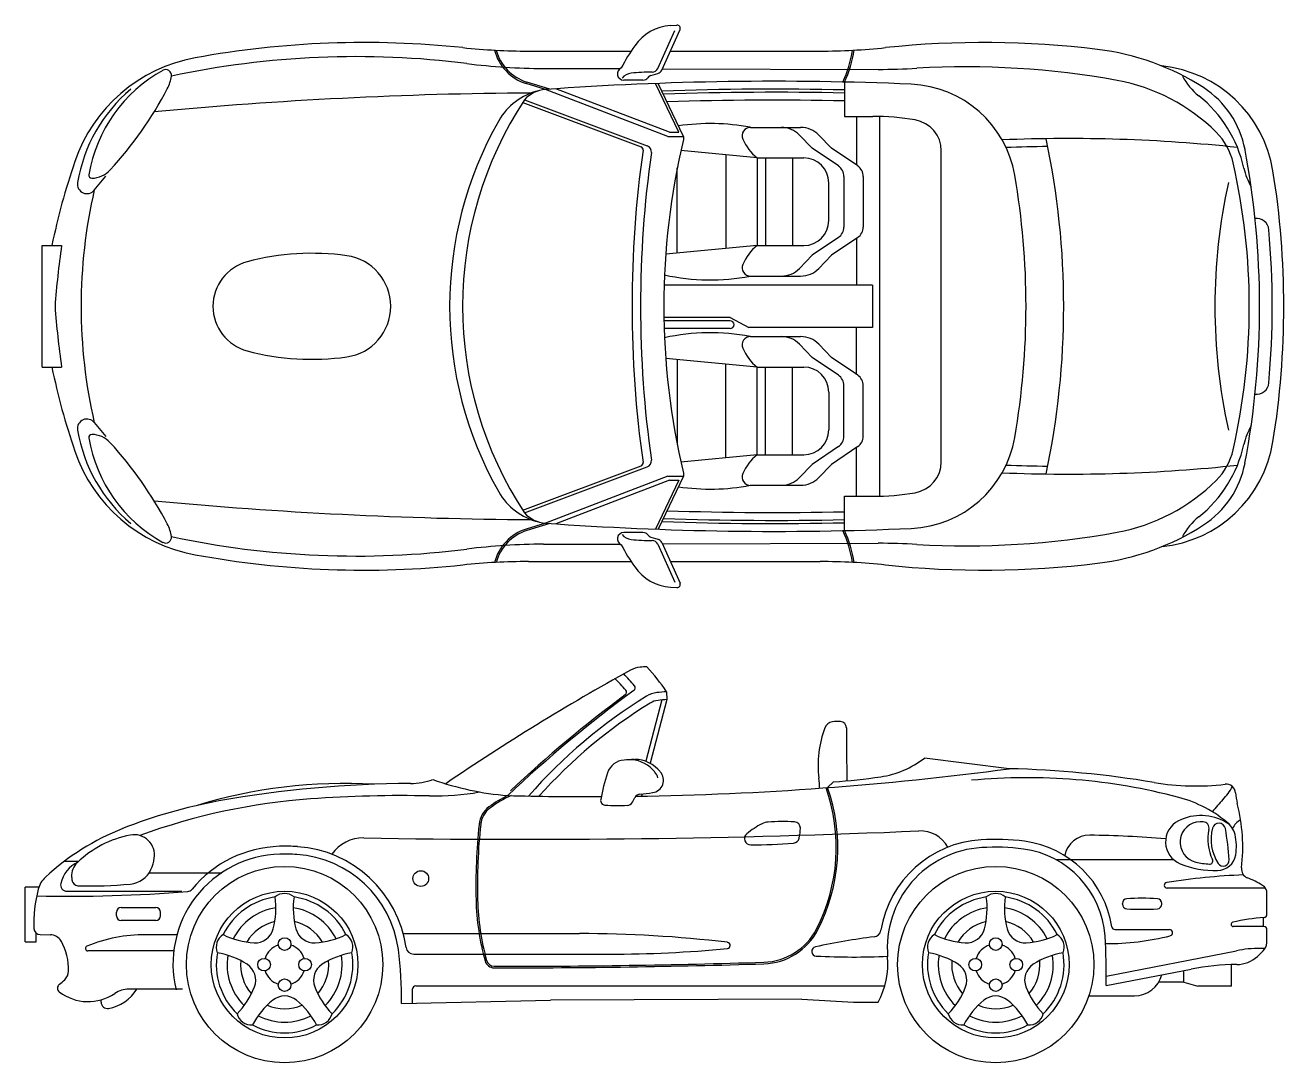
# Model space of a CAD drawing. Extents: x 1470.49 to 1476.9, y 1575.22 to 1578.52.
# Drawn here: x 1470.49 to 1474.499, y 1575.216 to 1578.52 of the extents above; entities that cross this region are included whole.
import ezdxf

# ---------------------------------------------------------------- set-up
doc = ezdxf.new("R2010")
doc.units = 0
doc.header["$LTSCALE"] = 10
doc.header["$MEASUREMENT"] = 0

msp = doc.modelspace()

# ---------------------------------------------------------------- linework, layer by layer
for p, q in [((1472.505, 1578.3822), (1472.5597, 1578.5032)), ((1472.5176, 1578.3769), (1472.5759, 1578.5057)), ((1472.5453, 1578.5185), (1472.5661, 1578.5198)), ((1472.0931, 1578.4374), (1472.4199, 1578.4374)), ((1472.545, 1578.4374), (1473.0217, 1578.4374)), ((1472.1409, 1578.3821), (1472.3848, 1578.3814)), ((1472.5195, 1578.3811), (1473.2069, 1578.3792)), ((1472.1472, 1578.315), (1472.0859, 1578.3341)), ((1472.1609, 1578.316), (1472.0874, 1578.3389)), ((1472.4577, 1578.3451), (1472.3964, 1578.3451)), ((1472.4832, 1578.3594), (1472.5052, 1578.366)), ((1472.5719, 1578.1787), (1472.4981, 1578.3342)), ((1472.5867, 1578.1657), (1472.5066, 1578.3345)), ((1473.0995, 1578.3388), (1473.0995, 1578.2294)), ((1472.5372, 1578.1657), (1472.1472, 1578.315)), ((1472.5422, 1578.1787), (1472.18, 1578.3173)), ((1472.0749, 1578.2737), (1472.4516, 1578.1328)), ((1472.0805, 1578.2823), (1472.4716, 1578.136)), ((1473.0995, 1578.2294), (1473.1903, 1578.2294)), ((1473.1376, 1578.2294), (1473.1376, 1578.0742)), ((1473.2123, 1577.0203), (1473.2123, 1578.2291)), ((1472.5422, 1578.1787), (1472.5719, 1578.1787)), ((1472.8004, 1578.1946), (1472.9599, 1578.1946)), ((1472.9966, 1578.1279), (1472.9559, 1578.1701)), ((1473.0582, 1578.1279), (1473.0175, 1578.1701)), ((1472.5372, 1578.1657), (1472.5867, 1578.1657)), ((1472.5867, 1578.1657), (1472.5867, 1578.1563)), ((1472.8211, 1578.0975), (1472.5785, 1578.1204)), ((1472.7215, 1578.1069), (1472.7215, 1577.8086)), ((1472.8211, 1578.0975), (1472.8211, 1577.818)), ((1472.8211, 1578.0975), (1472.9696, 1578.0975)), ((1472.8485, 1578.0975), (1472.8485, 1577.818)), ((1472.9343, 1578.0975), (1472.9343, 1577.818)), ((1473.0801, 1578.0715), (1472.9966, 1578.1279)), ((1473.1417, 1578.0715), (1473.0582, 1578.1279)), ((1473.4079, 1577.1299), (1473.4079, 1578.1195)), ((1472.5671, 1577.794), (1472.5671, 1578.0659)), ((1470.7097, 1577.9944), (1470.7469, 1578.0395)), ((1473.0496, 1577.898), (1473.0496, 1578.0175)), ((1473.0977, 1578.0383), (1473.0977, 1577.8772)), ((1473.1593, 1578.0383), (1473.1593, 1577.8772)), ((1470.5438, 1577.818), (1470.6061, 1577.818)), ((1470.5438, 1577.4314), (1470.5438, 1577.818)), ((1472.8211, 1577.818), (1472.5302, 1577.7905)), ((1472.8211, 1577.818), (1472.9696, 1577.818)), ((1473.0801, 1577.844), (1472.9966, 1577.7876)), ((1473.1417, 1577.844), (1473.0582, 1577.7876)), ((1473.1376, 1577.8413), (1473.1376, 1577.6918)), ((1472.9966, 1577.7876), (1472.9559, 1577.7454)), ((1473.0582, 1577.7876), (1473.0175, 1577.7454)), ((1473.1891, 1577.6918), (1472.5251, 1577.6918)), ((1472.8004, 1577.7209), (1472.9599, 1577.7209)), ((1473.1891, 1577.6918), (1473.1891, 1577.5576)), ((1472.7352, 1577.5888), (1472.5244, 1577.5888)), ((1472.7352, 1577.5788), (1472.5246, 1577.5788)), ((1472.7352, 1577.5888), (1472.7951, 1577.5576)), ((1472.7352, 1577.5538), (1472.5252, 1577.5538)), ((1473.1891, 1577.5576), (1472.7951, 1577.5576)), ((1472.8004, 1577.5285), (1472.9599, 1577.5285)), ((1473.1376, 1577.4081), (1473.1376, 1577.5576)), ((1472.9966, 1577.4618), (1472.9559, 1577.504)), ((1473.0582, 1577.4618), (1473.0175, 1577.504)), ((1472.8211, 1577.4314), (1472.5302, 1577.4589)), ((1472.5671, 1577.4554), (1472.5671, 1577.1835)), ((1473.0801, 1577.4053), (1472.9966, 1577.4618)), ((1473.1417, 1577.4053), (1473.0582, 1577.4618)), ((1470.5438, 1577.4314), (1470.6061, 1577.4314)), ((1472.7215, 1577.1425), (1472.7215, 1577.4408)), ((1472.8211, 1577.1519), (1472.8211, 1577.4314)), ((1472.8211, 1577.4314), (1472.9696, 1577.4314)), ((1472.8485, 1577.1519), (1472.8485, 1577.4314)), ((1472.9343, 1577.1519), (1472.9343, 1577.4314)), ((1473.0977, 1577.2111), (1473.0977, 1577.3722)), ((1473.1593, 1577.2111), (1473.1593, 1577.3722)), ((1473.0496, 1577.3514), (1473.0496, 1577.2319)), ((1470.7097, 1577.2549), (1470.7469, 1577.2099)), ((1473.0801, 1577.1779), (1472.9966, 1577.1215)), ((1473.1417, 1577.1779), (1473.0582, 1577.1215)), ((1473.1376, 1577.02), (1473.1376, 1577.1752)), ((1472.8211, 1577.1519), (1472.5785, 1577.129)), ((1472.8211, 1577.1519), (1472.9696, 1577.1519)), ((1472.0749, 1576.9757), (1472.4516, 1577.1166)), ((1472.0805, 1576.9671), (1472.4716, 1577.1134)), ((1472.5867, 1577.0931), (1472.5867, 1577.0837)), ((1472.9966, 1577.1215), (1472.9559, 1577.0793)), ((1473.0582, 1577.1215), (1473.0175, 1577.0793)), ((1472.5372, 1577.0837), (1472.1472, 1576.9344)), ((1472.5422, 1577.0707), (1472.18, 1576.9321)), ((1472.5719, 1577.0707), (1472.4981, 1576.9152)), ((1472.5867, 1577.0837), (1472.5066, 1576.9149)), ((1472.5372, 1577.0837), (1472.5867, 1577.0837)), ((1472.5422, 1577.0707), (1472.5719, 1577.0707)), ((1472.8004, 1577.0548), (1472.9599, 1577.0548)), ((1473.0995, 1577.02), (1473.1903, 1577.02)), ((1473.0995, 1576.9106), (1473.0995, 1577.02)), ((1472.1472, 1576.9344), (1472.0859, 1576.9153)), ((1472.1609, 1576.9334), (1472.0874, 1576.9105)), ((1472.4577, 1576.9042), (1472.3964, 1576.9042)), ((1472.4832, 1576.89), (1472.5052, 1576.8834)), ((1472.1409, 1576.8673), (1472.3848, 1576.8679)), ((1472.505, 1576.8672), (1472.5597, 1576.7462)), ((1472.5176, 1576.8725), (1472.5759, 1576.7436)), ((1472.5195, 1576.8683), (1473.2069, 1576.8702)), ((1472.0931, 1576.812), (1472.4199, 1576.812)), ((1472.545, 1576.812), (1473.0217, 1576.812)), ((1472.5453, 1576.7308), (1472.5661, 1576.7295)), ((1472.5183, 1576.3713), (1472.4667, 1576.1761)), ((1472.5341, 1576.3725), (1472.4806, 1576.1698)), ((1472.5331, 1576.3975), (1472.5341, 1576.3725)), ((1473.6242, 1576.1526), (1473.3542, 1576.1865)), ((1473.0459, 1576.0924), (1473.0643, 1576.1107)), ((1472.424, 1576.0463), (1472.4321, 1576.0613)), ((1472.4548, 1576.0723), (1472.4529, 1576.0652)), ((1470.6599, 1575.8572), (1470.6145, 1575.8572)), ((1473.7732, 1575.8629), (1474.1479, 1575.8629)), ((1470.8854, 1575.8212), (1471.116, 1575.8212)), ((1470.4902, 1575.601), (1470.4902, 1575.7758)), ((1470.5338, 1575.7758), (1470.4902, 1575.7758)), ((1474.4398, 1575.7724), (1474.1272, 1575.7724)), ((1470.6229, 1575.7625), (1470.9891, 1575.7625)), ((1474.4452, 1575.6885), (1474.4452, 1575.7553)), ((1470.7806, 1575.6842), (1470.7806, 1575.6953)), ((1470.7956, 1575.7103), (1470.906, 1575.7103)), ((1470.921, 1575.6842), (1470.921, 1575.6953)), ((1473.9846, 1575.7214), (1473.9846, 1575.7234)), ((1474.1101, 1575.7214), (1474.1101, 1575.7234)), ((1470.906, 1575.6692), (1470.7956, 1575.6692)), ((1474.4352, 1575.65), (1474.3378, 1575.65)), ((1474.4345, 1575.65), (1474.4345, 1575.6784)), ((1470.5247, 1575.601), (1470.5247, 1575.6294)), ((1470.5379, 1575.6241), (1470.5703, 1575.6237)), ((1470.9736, 1575.624), (1470.8736, 1575.624)), ((1471.694, 1575.6276), (1472.2553, 1575.6276)), ((1473.9611, 1575.6406), (1474.1348, 1575.6406)), ((1474.4452, 1575.6189), (1474.4452, 1575.64)), ((1470.4902, 1575.601), (1470.5247, 1575.601)), ((1470.9634, 1575.5725), (1470.69, 1575.5725)), ((1473.9332, 1575.4924), (1474.3477, 1575.573)), ((1474.4391, 1575.5804), (1474.4241, 1575.5804)), ((1471.7278, 1575.5621), (1472.3512, 1575.5621)), ((1474.3319, 1575.4601), (1474.3319, 1575.5288)), ((1473.9328, 1575.4618), (1474.2037, 1575.5144)), ((1474.1806, 1575.4725), (1474.1806, 1575.5099)), ((1470.9912, 1575.4505), (1470.8204, 1575.4505)), ((1471.724, 1575.4058), (1471.724, 1575.4513)), ((1471.734, 1575.4613), (1473.2281, 1575.4613)), ((1474.1806, 1575.4725), (1474.1003, 1575.4725)), ((1474.1806, 1575.4725), (1474.2251, 1575.4601)), ((1474.3319, 1575.4601), (1474.2251, 1575.4601)), ((1470.7321, 1575.409), (1470.7321, 1575.4166)), ((1471.689, 1575.405), (1472.1628, 1575.4156)), ((1472.9632, 1575.4186), (1472.1628, 1575.4156)), ((1472.9632, 1575.4186), (1473.1278, 1575.4094)), ((1473.1278, 1575.4094), (1473.2064, 1575.4094)), ((1473.8779, 1575.4295), (1474.0235, 1575.4295))]:
    msp.add_line(p, q)
for centre, radius in [((1471.3164, 1575.5287), 0.3127), ((1471.7502, 1575.8027), 0.025), ((1473.5814, 1575.5287), 0.3127), ((1471.3164, 1575.5287), 0.2336), ((1473.5814, 1575.5287), 0.2336), ((1471.3164, 1575.5941), 0.02), ((1473.5814, 1575.5941), 0.02), ((1471.2511, 1575.5287), 0.02), ((1471.3817, 1575.5287), 0.02), ((1473.5161, 1575.5287), 0.02), ((1473.6467, 1575.5287), 0.02), ((1471.3164, 1575.4634), 0.02), ((1473.5814, 1575.4634), 0.02)]:
    msp.add_circle(centre, radius)
for centre, radius, start, end in [((1472.5546, 1578.3688), 0.15, 93.5474, 145.184), ((1472.5667, 1578.5099), 0.01, 335.683, 93.547), ((1471.571, 1575.4647), 3, 84.006, 100.362), ((1472.9452, 1578.0972), 0.6258, 145.184, 152.758), ((1473.5438, 1575.4647), 3, 83.0692, 95.994), ((1471.1213, 1577.9239), 0.5, 100.362, 161.149), ((1471.5445, 1575.5903), 2.8294, 82.8404, 102.011), ((1472.0931, 1580.4374), 2, 264.006, 270), ((1472.1305, 1578.4773), 0.15, 194.301, 252.706), ((1472.1305, 1578.4773), 0.145, 194.918, 252.706), ((1473.0217, 1580.4374), 2, 270, 275.994), ((1472.7308, 1578.5063), 0.4001, 335.26, 350.467), ((1472.7308, 1578.5063), 0.4051, 335.567, 350.624), ((1473.8093, 1577.6486), 0.8, 57.1837, 83.0692), ((1471.1561, 1577.9646), 0.47, 118.905, 170.302), ((1470.9377, 1578.3602), 0.0182, 352.401, 118.921), ((1472.1464, 1580.3821), 2, 262.84, 269.843), ((1472.3964, 1578.3651), 0.02, 112.374, 270), ((1472.4897, 1577.624), 0.7464, 90.2187, 95.3648), ((1472.4867, 1578.3904), 0.02, 270.219, 335.683), ((1472.4994, 1578.3851), 0.02, 286.796, 335.683), ((1473.2124, 1580.3792), 2, 269.843, 273.381), ((1473.4881, 1575.7127), 2.6746, 79.6657, 93.3807), ((1474.0694, 1577.992), 0.4, 9.1576, 84.1537), ((1470.8368, 1578.3737), 0.12, 332.139, 352.401), ((1472.8762, 1568.1821), 10.1591, 87.5403, 94.115), ((1472.4236, 1578.3273), 0.04, 95.3648, 143.294), ((1472.4577, 1578.3651), 0.02, 270, 321.429), ((1472.4889, 1578.3402), 0.02, 106.796, 141.429), ((1473.2971, 1577.9822), 0.35, 9.8196, 87.5403), ((1473.8602, 1577.7537), 0.6, 45.1289, 79.6657), ((1474.3523, 1578.4517), 0.2, 207.991, 231.528), ((1471.15, 1577.9352), 0.5, 130.357, 170.399), ((1469.8355, 1578.903), 1.2526, 317.631, 332.139), ((1472.1862, 1564.6049), 13.6992, 90.3528, 95.3854), ((1472.1722, 1578.1166), 0.2, 103.682, 150.339), ((1472.1536, 1578.2176), 0.0977, 93.7837, 138.498), ((1472.8762, 1568.1821), 10.1341, 88.737, 92.0241), ((1472.8762, 1568.1821), 10.1241, 88.7358, 91.9996), ((1473.9764, 1577.9786), 0.4043, 12.3175, 51.5277), ((1474.0803, 1578.0688), 0.3, 10.6293, 57.1837), ((1473.0771, 1577.6247), 1.194, 146.582, 213.418), ((1472.8762, 1568.1821), 10.0991, 88.7326, 91.9382), ((1473.036, 1577.6247), 1.194, 150.339, 209.661), ((1473.1903, 1577.4294), 0.8, 80.3338, 90), ((1473.3079, 1578.1195), 0.1, 0, 80.3338), ((1472.6719, 1577.5249), 0.6817, 79.2412, 98.5236), ((1472.8004, 1578.1677), 0.0269, 90, 202.993), ((1472.8983, 1578.1146), 0.08, 43.9391, 90), ((1472.9599, 1578.1146), 0.08, 43.9391, 90), ((1474.1424, 1578.0371), 0.2, 12.8429, 45.1289), ((1472.4481, 1578.1234), 0.01, 351.925, 69.49), ((1472.4646, 1578.1172), 0.02, 351.986, 69.49), ((1474.8128, 1577.6247), 2.2887, 166.57, 193.43), ((1472.9159, 1578.2168), 0.1524, 202.993, 231.513), ((1473.813, 1573.0586), 5.1003, 83.9446, 92.3742), ((1473.813, 1573.0586), 5.0753, 90.7467, 92.2433), ((1471.2317, 1577.6247), 2.5661, 347.996, 12.004), ((1475.9633, 1577.6247), 3.5404, 171.925, 188.075), ((1475.9633, 1577.6247), 3.5132, 171.987, 188.013), ((1472.9696, 1578.0175), 0.08, 0, 90), ((1471.7138, 1577.6247), 2.7078, 349.371, 10.71), ((1472.7537, 1577.3666), 2.2249, 161.149, 168.296), ((1470.7018, 1578.1128), 0.08, 270.27, 317.631), ((1473.0577, 1578.0383), 0.04, 0, 55.9458), ((1473.1193, 1578.0383), 0.04, 0, 55.9458), ((1472.3333, 1577.6247), 2.0555, 347.157, 12.843), ((1474.5668, 1578.1075), 0.2, 192.318, 210.629), ((1471.791, 1577.6247), 2.7078, 350.842, 9.158), ((1470.6866, 1578.0135), 0.03, 170.399, 322.556), ((1470.7021, 1578.0422), 0.00946, 170.329, 270.27), ((1471.2317, 1577.6247), 2.4461, 350.18, 9.82), ((1476.1023, 1577.6247), 1.823, 167.524, 192.476), ((1472.3129, 1577.6247), 1.6448, 166.978, 193.022), ((1472.9696, 1577.898), 0.08, 270, 0), ((1474.4112, 1577.8649), 0.04, 5.1657, 95.8814), ((1473.0577, 1577.8772), 0.04, 304.054, 0), ((1473.1193, 1577.8772), 0.04, 304.054, 0), ((1471.7542, 1577.6247), 2.7078, 354.834, 5.165), ((1473.1959, 1577.4407), 2.6171, 171.712, 175.968), ((1472.9159, 1577.6987), 0.1524, 128.487, 157.007), ((1471.4028, 1576.9935), 0.8, 81.9658, 104.884), ((1471.492, 1577.6247), 0.1625, 278.033, 81.964), ((1471.2351, 1577.6247), 0.1468, 104.883, 255.116), ((1472.8004, 1577.7478), 0.0269, 157.007, 270), ((1472.8983, 1577.8009), 0.08, 270, 316.061), ((1472.9599, 1577.8009), 0.08, 270, 316.061), ((1472.6719, 1578.3906), 0.6817, 257.669, 280.759), ((1473.1959, 1577.8087), 2.6171, 184.032, 188.288), ((1472.7352, 1577.5663), 0.0125, 270, 90), ((1472.6719, 1576.8587), 0.6817, 79.2412, 102.331), ((1472.8004, 1577.5016), 0.0269, 90, 202.993), ((1472.8983, 1577.4485), 0.08, 43.9391, 90), ((1472.9599, 1577.4485), 0.08, 43.9391, 90), ((1472.9159, 1577.5507), 0.1524, 202.993, 231.513), ((1471.4028, 1578.2559), 0.8, 255.116, 278.034), ((1472.7537, 1577.8828), 2.2249, 191.704, 198.851), ((1472.9696, 1577.3514), 0.08, 0, 90), ((1473.0577, 1577.3722), 0.04, 0, 55.9458), ((1473.1193, 1577.3722), 0.04, 0, 55.9458), ((1474.4112, 1577.3845), 0.04, 264.119, 354.834), ((1470.6866, 1577.2358), 0.03, 37.444, 189.601), ((1471.15, 1577.3142), 0.5, 189.601, 229.643), ((1470.7021, 1577.2072), 0.00946, 89.7296, 189.671), ((1470.7018, 1577.1366), 0.08, 42.3692, 89.7296), ((1472.9696, 1577.2319), 0.08, 270, 0), ((1473.0577, 1577.2111), 0.04, 304.054, 0), ((1473.1193, 1577.2111), 0.04, 304.054, 0), ((1473.2971, 1577.2672), 0.35, 272.46, 350.18), ((1474.5668, 1577.1419), 0.2, 149.371, 167.682), ((1471.1561, 1577.2847), 0.47, 189.698, 241.095), ((1469.8355, 1576.3464), 1.2526, 27.861, 42.3692), ((1474.0694, 1577.2574), 0.4, 275.846, 350.842), ((1473.9764, 1577.2708), 0.4043, 308.472, 347.682), ((1474.1424, 1577.2122), 0.2, 314.871, 347.157), ((1471.1213, 1577.3255), 0.5, 198.851, 259.638), ((1472.4481, 1577.126), 0.01, 290.51, 8.075), ((1472.4646, 1577.1321), 0.02, 290.51, 8.013), ((1472.9159, 1577.0326), 0.1524, 128.487, 157.007), ((1473.3079, 1577.1299), 0.1, 279.666, 0), ((1472.8004, 1577.0816), 0.0269, 157.007, 270), ((1473.813, 1582.1908), 5.1003, 267.626, 276.055), ((1473.813, 1582.1908), 5.0753, 267.757, 269.253), ((1474.0803, 1577.1806), 0.3, 302.816, 349.371), ((1472.6719, 1577.7245), 0.6817, 261.476, 280.759), ((1472.8983, 1577.1348), 0.08, 270, 316.061), ((1472.9599, 1577.1348), 0.08, 270, 316.061), ((1473.8602, 1577.4957), 0.6, 280.334, 314.871), ((1472.1722, 1577.1328), 0.2, 209.661, 256.318), ((1473.1903, 1577.82), 0.8, 270, 279.666), ((1472.1862, 1590.6445), 13.6992, 264.615, 269.647), ((1472.1536, 1577.0318), 0.0977, 221.502, 266.216), ((1472.8762, 1587.0673), 10.0991, 268.062, 271.267), ((1470.8368, 1576.8757), 0.12, 7.5986, 27.861), ((1472.8762, 1587.0673), 10.1591, 265.885, 272.46), ((1472.8762, 1587.0673), 10.1341, 267.976, 271.263), ((1472.8762, 1587.0673), 10.1241, 268, 271.264), ((1473.8093, 1577.6008), 0.8, 276.931, 302.816), ((1474.3523, 1576.7977), 0.2, 128.472, 152.009), ((1470.9377, 1576.8892), 0.0182, 241.079, 7.599), ((1471.5445, 1579.659), 2.8294, 257.989, 277.16), ((1472.1305, 1576.7721), 0.15, 107.294, 165.699), ((1472.1305, 1576.7721), 0.145, 107.294, 165.082), ((1472.3964, 1576.8842), 0.02, 90, 247.626), ((1472.4236, 1576.9221), 0.04, 216.706, 264.635), ((1472.4577, 1576.8842), 0.02, 38.571, 90), ((1472.4889, 1576.9092), 0.02, 218.571, 253.204), ((1472.7308, 1576.7431), 0.4001, 9.5335, 24.7405), ((1472.7308, 1576.7431), 0.4051, 9.3758, 24.4334), ((1473.4881, 1579.5367), 2.6746, 266.619, 280.334), ((1472.1464, 1574.8673), 2, 90.157, 97.1596), ((1472.9452, 1577.1522), 0.6258, 207.242, 214.816), ((1472.4897, 1577.6254), 0.7464, 264.635, 269.781), ((1472.4867, 1576.859), 0.02, 24.3174, 89.7813), ((1472.4994, 1576.8642), 0.02, 24.3174, 73.204), ((1473.2124, 1574.8702), 2, 86.6193, 90.157), ((1471.571, 1579.7847), 3, 259.638, 275.994), ((1472.0931, 1574.812), 2, 90, 95.994), ((1473.0217, 1574.812), 2, 84.006, 90), ((1473.5438, 1579.7847), 3, 264.006, 276.931), ((1472.5546, 1576.8806), 0.15, 214.816, 266.453), ((1472.5667, 1576.7395), 0.01, 266.453, 24.317), ((1475.8607, 1570.2039), 7.1461, 118.802, 124.341), ((1471.8636, 1575.9373), 0.7424, 40.2012, 44.1355), ((1472.4563, 1576.3959), 0.08, 95.5797, 118.802), ((1472.5154, 1575.7912), 0.6876, 93.7412, 95.5797), ((1471.8636, 1575.9373), 0.8124, 34.5043, 41.6649), ((1471.8636, 1575.9373), 0.7124, 40.7721, 44.7836), ((1472.423, 1576.41), 0.01, 306.205, 40.201), ((1474.8963, 1573.0313), 4.1772, 126.205, 133.388), ((1474.8963, 1573.0313), 4.1822, 126.621, 133.159), ((1473.324, 1574.9935), 1.6319, 121.611, 138.937), ((1472.3955, 1576.396), 0.01, 306.621, 40.772), ((1472.5105, 1576.3152), 0.08, 96.3717, 121.611), ((1472.5122, 1576.3103), 0.06, 96.2654, 121.653), ((1472.578, 1575.7114), 0.6876, 93.7412, 96.3717), ((1472.578, 1575.7114), 0.6626, 93.791, 96.2654), ((1473.324, 1574.9935), 1.6069, 121.653, 138.182), ((1473.0652, 1576.2724), 0.03, 97.8488, 159.16), ((1473.077, 1576.1868), 0.1164, 84.8797, 97.8487), ((1473.0856, 1576.2828), 0.02, 0.1378, 84.8797), ((1473.3491, 1576.1643), 0.3337, 159.16, 187.281), ((1483.3822, 1576.3076), 10.2766, 180.138, 181.08), ((1472.4019, 1576.1203), 0.06, 94.2037, 161.82), ((1472.4658, 1575.2506), 0.932, 92.2769, 94.2037), ((1472.4157, 1576.0812), 0.1, 43.4922, 92.2769), ((1472.4327, 1576.082), 0.1, 43.4922, 97.3181), ((1473.1702, 1576.4234), 0.3, 278.559, 307.823), ((1472.9816, 1575.9299), 0.6702, 161.82, 169.309), ((1472.283, 1586.2399), 10.1762, 270.854, 277.574), ((1472.2386, 1575.9132), 0.3441, 41.5906, 43.4922), ((1472.4831, 1576.1159), 0.04, 278.002, 41.591), ((1472.466, 1576.115), 0.04, 12.1996, 41.5906), ((1472.2557, 1575.914), 0.3441, 41.5906, 43.4922), ((1472.9511, 1577.8792), 1.7722, 273.661, 278.559), ((1473.5454, 1572.8756), 3.2779, 80.5051, 88.6223), ((1471.5089, 1574.4801), 1.6254, 86.7606, 106.968), ((1471.7266, 1572.625), 3.4802, 90.1432, 100.249), ((1471.7173, 1576.3052), 0.2, 270.143, 290.78), ((1472.0971, 1576.9751), 0.9108, 250.185, 265.576), ((1472.5046, 1575.9023), 0.5688, 332.758, 19.489), ((1472.5046, 1575.9023), 0.5738, 332.758, 19.354), ((1472.8197, 1576.0967), 0.2, 358.212, 7.281), ((1473.681, 1574.2348), 1.8891, 75.1876, 95.3711), ((1474.2181, 1576.8976), 0.8, 260.505, 276.732), ((1474.1593, 1576.191), 0.2, 316.715, 331.577), ((1474.3154, 1576.0733), 0.03, 4.2145, 96.7316), ((1471.392, 1574.4752), 1.6, 100.249, 111.691), ((1471.5424, 1574.0615), 2, 94.1103, 110.087), ((1471.6904, 1572.0016), 4.0652, 88.7686, 94.1103), ((1471.7949, 1576.8657), 0.8, 268.769, 280.24), ((1472.1759, 1575.7552), 0.3456, 115.559, 127.172), ((1472.1759, 1575.7552), 0.3406, 113.856, 127.172), ((1472.283, 1586.2399), 10.1762, 268.558, 270.236), ((1472.3378, 1576.0515), 0.015, 169.309, 265.98), ((1472.4064, 1576.0558), 0.02, 272.971, 331.607), ((1472.4497, 1576.0518), 0.02, 94.8198, 151.607), ((1472.3861, 1576.8057), 0.7366, 274.82, 278.002), ((1474.0617, 1575.6744), 0.4, 48.9274, 75.1876), ((1474.7395, 1575.6446), 0.597, 136.715, 141.647), ((1474.5447, 1576.0902), 0.2, 184.215, 194.04), ((1472.0154, 1575.9669), 0.08, 127.172, 173.903), ((1472.0154, 1575.9669), 0.075, 127.172, 173.903), ((1472.3774, 1576.6152), 0.5801, 265.98, 272.971), ((1473.7916, 1575.9019), 0.5763, 353.48, 14.04), ((1473.7674, 1575.7797), 1.8419, 173.903, 181.386), ((1473.7674, 1575.7797), 1.8369, 173.903, 181.386), ((1472.9624, 1575.7337), 0.274, 117.261, 129.482), ((1472.8597, 1575.9328), 0.05, 93.4465, 117.261), ((1472.9054, 1575.1748), 0.8094, 87.5513, 93.4465), ((1472.9391, 1575.9635), 0.02, 357.9, 87.551), ((1474.1971, 1575.9195), 0.075, 116.696, 247.87), ((1474.2349, 1575.8443), 0.1592, 59.6331, 116.696), ((1474.2334, 1575.9185), 0.065, 91.1643, 257.026), ((1474.2349, 1575.8443), 0.1392, 87.1861, 91.1643), ((1474.2408, 1575.9634), 0.02, 348.268, 87.186), ((1474.2919, 1575.9582), 0.021, 10.2053, 165.753), ((1474.2851, 1575.9299), 0.06, 12.5824, 59.6331), ((1474.3916, 1575.9356), 0.0622, 119.231, 154.395), ((1471.0964, 1575.2186), 0.8, 111.691, 132.602), ((1470.8884, 1575.6128), 0.3345, 100.957, 133.916), ((1470.8372, 1575.8774), 0.065, 351.119, 100.957), ((1471.5662, 1575.8122), 0.12, 89.0066, 145.666), ((1472.0811, 1605.5068), 29.5791, 269.007, 272.433), ((1472.8008, 1575.9298), 0.02, 129.482, 270.221), ((1472.9357, 1575.9355), 0.02, 274.651, 348.257), ((1472.7715, 1575.9696), 0.1878, 348.257, 357.9), ((1473.5558, 1575.5819), 0.345, 93.4603, 170.662), ((1473.3411, 1575.8545), 0.1, 28.7896, 92.4333), ((1473.5785, 1575.207), 0.7206, 82.5053, 93.4603), ((1473.8796, 1575.8608), 0.08, 89.1356, 169.268), ((1473.8276, 1572.4151), 3.5261, 85.2007, 89.1356), ((1474.4106, 1575.9281), 0.1535, 168.268, 205.116), ((1474.4106, 1575.9281), 0.1435, 165.753, 212.554), ((1473.4518, 1575.807), 0.8746, 3.6251, 10.2053), ((1474.1773, 1575.9059), 0.1704, 350.746, 12.582), ((1471.3109, 1575.5305), 0.375, 91.5691, 140.503), ((1471.317, 1575.3101), 0.5956, 86.1224, 91.5691), ((1471.3319, 1575.5301), 0.375, 8.1963, 86.1224), ((1472.7941, 1577.6764), 1.7667, 270.221, 274.651), ((1473.5558, 1575.5819), 0.32, 93.4603, 185.068), ((1473.5785, 1575.207), 0.6956, 82.5053, 93.4603), ((1473.6301, 1575.5992), 0.3, 3.7905, 82.5053), ((1473.6301, 1575.5992), 0.325, 8.8094, 82.5053), ((1470.701, 1575.7651), 0.1, 115.448, 167.374), ((1470.698, 1575.8106), 0.06, 133.916, 182.311), ((1470.7659, 1575.8886), 0.1372, 335.447, 351.119), ((1471.3109, 1575.5305), 0.35, 91.5691, 193.592), ((1471.317, 1575.3101), 0.5706, 86.1224, 91.5691), ((1471.3319, 1575.5301), 0.35, 7.694, 86.1224), ((1474.2814, 1576.127), 0.2989, 247.87, 271.164), ((1474.2814, 1576.127), 0.2789, 257.026, 265.984), ((1474.2626, 1575.8587), 0.01, 265.984, 25.116), ((1474.2863, 1575.8881), 0.06, 271.164, 350.746), ((1474.3057, 1575.8611), 0.019, 212.554, 3.625), ((1470.609, 1575.7485), 0.08, 132.602, 165.227), ((1470.7277, 1575.8118), 0.0897, 182.311, 189.722), ((1470.8179, 1575.8648), 0.08, 275.245, 335.447), ((1474.4529, 1573.7265), 2.0895, 92.2597, 99.0075), ((1474.394, 1575.8331), 0.03, 173.48, 247.573), ((1474.2503, 1575.4849), 0.3467, 58.6328, 67.5733), ((1470.9365, 1575.6622), 0.4187, 165.227, 182.595), ((1470.6229, 1575.7825), 0.02, 167.374, 270), ((1470.659, 1575.8), 0.02, 189.722, 268.273), ((1470.6998, 1577.1517), 1.3723, 268.273, 275.245), ((1471.0061, 1575.7818), 0.02, 274.725, 320.503), ((1474.1272, 1575.7814), 0.009, 99.0075, 270), ((1474.4152, 1575.7553), 0.03, 0, 58.6328), ((1470.6334, 1580.2911), 4.5447, 268.653, 274.725), ((1471.3164, 1575.5287), 0.2175, 98.0296, 153.97), ((1471.0398, 1575.7068), 0.249, 345.048, 8.617), ((1471.3164, 1575.7085), 0.0468, 49.5223, 130.478), ((1471.5929, 1575.7068), 0.249, 171.383, 194.952), ((1471.3164, 1575.5287), 0.2175, 26.0296, 81.9704), ((1472.7258, 1575.7545), 0.8, 181.386, 195.521), ((1472.7258, 1575.7545), 0.795, 181.386, 195.521), ((1473.5814, 1575.5287), 0.2175, 98.0296, 153.97), ((1473.3048, 1575.7068), 0.249, 345.048, 8.617), ((1473.5814, 1575.7085), 0.0468, 49.5223, 130.478), ((1473.858, 1575.7068), 0.249, 171.383, 194.952), ((1473.5814, 1575.5287), 0.2175, 26.0296, 81.9704), ((1473.9996, 1575.7234), 0.015, 93.4879, 180), ((1474.0474, 1574.9399), 0.8, 86.5121, 93.4879), ((1474.0952, 1575.7234), 0.015, 0, 86.5121), ((1470.7956, 1575.6953), 0.015, 90, 180), ((1470.7956, 1575.6842), 0.015, 180, 270), ((1470.906, 1575.6953), 0.015, 0, 90), ((1470.906, 1575.6842), 0.015, 270, 0), ((1471.3164, 1575.5287), 0.1832, 98.6646, 153.335), ((1471.3164, 1575.5287), 0.1832, 26.6646, 81.3354), ((1473.5814, 1575.5287), 0.1832, 98.6646, 153.335), ((1473.5814, 1575.5287), 0.1832, 26.6646, 81.3354), ((1473.9996, 1575.7214), 0.015, 180, 266.512), ((1474.0474, 1576.5049), 0.8, 266.512, 273.488), ((1474.0952, 1575.7214), 0.015, 273.488, 0), ((1474.4352, 1575.6885), 0.01, 274.111, 0), ((1471.3164, 1575.5287), 0.1404, 102.766, 149.234), ((1471.3164, 1575.5287), 0.1404, 30.7655, 77.2344), ((1473.5814, 1575.5287), 0.1404, 102.766, 149.234), ((1473.5814, 1575.5287), 0.1404, 30.7655, 77.2344), ((1473.9611, 1575.6506), 0.01, 188.809, 270), ((1474.3378, 1575.6571), 0.007, 102.613, 270), ((1474.4845, 1575.0015), 0.6787, 94.1108, 102.613), ((1474.4352, 1575.64), 0.01, 0, 90), ((1470.5382, 1575.6441), 0.02, 182.595, 269.265), ((1470.5698, 1575.5837), 0.04, 30.2754, 89.2655), ((1470.4519, 1575.5149), 0.1766, 357.597, 30.275), ((1470.8736, 1575.124), 0.5, 90, 111.91), ((1471.1454, 1575.5843), 0.0468, 121.522, 202.478), ((1471.2325, 1575.8468), 0.249, 243.383, 266.952), ((1471.2224, 1575.6581), 0.06, 266.952, 345.048), ((1471.4104, 1575.6581), 0.06, 194.952, 273.048), ((1471.4003, 1575.8468), 0.249, 273.048, 296.617), ((1471.4874, 1575.5843), 0.0468, 337.522, 58.478), ((1472.2553, 1571.6276), 4, 83.231, 90), ((1472.8368, 1575.7312), 0.195, 271.752, 332.758), ((1472.8368, 1575.7312), 0.2, 271.752, 332.758), ((1473.467, 1573.4492), 2.1852, 97.1816, 102.147), ((1473.1907, 1575.642), 0.025, 277.182, 350.662), ((1473.4104, 1575.5843), 0.0468, 121.522, 202.478), ((1473.4975, 1575.8468), 0.249, 243.383, 266.952), ((1473.4874, 1575.6581), 0.06, 266.952, 345.048), ((1473.6754, 1575.6581), 0.06, 194.952, 273.048), ((1473.6653, 1575.8468), 0.249, 273.048, 296.617), ((1473.7524, 1575.5843), 0.0468, 337.522, 58.478), ((1472.1807, 1575.5032), 1.7525, 358.645, 3.791), ((1473.9395, 1576.3821), 0.7865, 269.367, 284.564), ((1474.1348, 1575.6306), 0.01, 284.564, 90), ((1474.1452, 1575.6189), 0.3, 355.931, 0), ((1470.69, 1575.5805), 0.008, 111.91, 270), ((1471.3164, 1575.5287), 0.2175, 170.03, 225.97), ((1471.0615, 1575.3207), 0.249, 57.0484, 80.6168), ((1471.3164, 1575.5287), 0.0653, 107.61, 162.39), ((1471.3164, 1575.5287), 0.0653, 17.6096, 72.3904), ((1471.5712, 1575.3207), 0.249, 99.3832, 122.952), ((1471.3164, 1575.5287), 0.2175, 314.03, 9.97), ((1470.5307, 1575.4219), 1.1584, 359.166, 7.694), ((1471.7278, 1575.5871), 0.025, 188.196, 270), ((1472.3512, 1579.5621), 4, 270, 275.384), ((1472.7256, 1575.5897), 0.01, 275.384, 83.231), ((1473.0104, 1575.5707), 0.015, 102.147, 267.222), ((1473.5814, 1575.5287), 0.2175, 170.03, 225.97), ((1473.3265, 1575.3207), 0.249, 57.0484, 80.6168), ((1473.5814, 1575.5287), 0.0653, 107.61, 162.39), ((1473.5814, 1575.5287), 0.0653, 17.6096, 72.3904), ((1473.8362, 1575.3207), 0.249, 99.3832, 122.952), ((1473.5814, 1575.5287), 0.2175, 314.03, 9.97), ((1474.4241, 1575.1804), 0.4, 90, 101.004), ((1474.155, 1575.8426), 0.3877, 312.108, 315.861), ((1474.4045, 1575.6004), 0.04, 315.861, 355.931), ((1471.3164, 1575.5287), 0.1832, 170.665, 225.335), ((1471.3164, 1575.5287), 0.1404, 174.766, 221.234), ((1471.1643, 1575.4793), 0.06, 338.952, 57.048), ((1471.4684, 1575.4793), 0.06, 122.952, 201.048), ((1471.3164, 1575.5287), 0.1404, 318.766, 5.234), ((1471.3164, 1575.5287), 0.1832, 314.665, 9.335), ((1471.9839, 1575.5485), 0.03, 195.521, 269.956), ((1471.9839, 1575.5485), 0.025, 195.521, 269.956), ((1472.0048, 1602.9408), 27.4174, 269.956, 271.752), ((1472.0048, 1602.9408), 27.4224, 269.956, 271.752), ((1473.1301, 1578.0384), 2.4855, 267.222, 272.465), ((1472.9867, 1575.5315), 0.2513, 330.952, 5.068), ((1473.5814, 1575.5287), 0.1832, 170.665, 225.335), ((1473.5814, 1575.5287), 0.1404, 174.766, 221.234), ((1473.4293, 1575.4793), 0.06, 338.952, 57.048), ((1473.7334, 1575.4793), 0.06, 122.952, 201.048), ((1473.5814, 1575.5287), 0.1404, 318.766, 5.234), ((1473.5814, 1575.5287), 0.1832, 314.665, 9.335), ((1474.3564, 1574.7291), 0.8, 90.5395, 101.004), ((1474.3479, 1575.6291), 0.1, 270.54, 312.108), ((1470.5883, 1575.5091), 0.04, 314.521, 357.597), ((1471.3164, 1575.5287), 0.0653, 197.61, 252.39), ((1471.3164, 1575.5287), 0.0653, 287.61, 342.39), ((1473.5814, 1575.5287), 0.0653, 197.61, 252.39), ((1473.5814, 1575.5287), 0.0653, 287.61, 342.39), ((1474.0235, 1575.5195), 0.09, 270, 345.089), ((1470.608, 1575.454), 0.015, 125.689, 232.572), ((1470.5143, 1575.5844), 0.1456, 305.689, 314.521), ((1470.7318, 1575.5211), 0.1339, 280.245, 328.21), ((1470.8204, 1575.3705), 0.08, 90, 124.028), ((1470.988, 1575.5472), 0.249, 315.383, 338.952), ((1471.6448, 1575.5472), 0.249, 201.048, 224.617), ((1471.734, 1575.4513), 0.01, 90, 180), ((1473.253, 1575.5472), 0.249, 315.383, 338.952), ((1473.9098, 1575.5472), 0.249, 201.048, 224.617), ((1470.6909, 1575.5623), 0.1514, 232.572, 304.028), ((1470.7521, 1575.409), 0.02, 180, 280.245), ((1471.4354, 1575.2221), 0.249, 129.048, 152.617), ((1471.3164, 1575.3689), 0.06, 50.9516, 129.048), ((1471.1973, 1575.2221), 0.249, 27.3832, 50.9516), ((1473.7004, 1575.2221), 0.249, 129.048, 152.617), ((1473.5814, 1575.3689), 0.06, 50.9516, 129.048), ((1473.4623, 1575.2221), 0.249, 27.3832, 50.9516), ((1471.2107, 1575.3833), 0.0468, 193.522, 274.478), ((1471.3164, 1575.5287), 0.1832, 242.665, 297.335), ((1471.3164, 1575.5287), 0.1404, 246.766, 293.234), ((1471.4221, 1575.3833), 0.0468, 265.522, 346.478), ((1473.4757, 1575.3833), 0.0468, 193.522, 274.478), ((1473.5814, 1575.5287), 0.1832, 242.665, 297.335), ((1473.5814, 1575.5287), 0.1404, 246.766, 293.234), ((1473.6871, 1575.3833), 0.0468, 265.522, 346.478), ((1471.3164, 1575.5287), 0.2175, 242.03, 297.97), ((1473.5814, 1575.5287), 0.2175, 242.03, 297.97)]:
    msp.add_arc(centre, radius, start, end)

doc.saveas('drawing.dxf')
